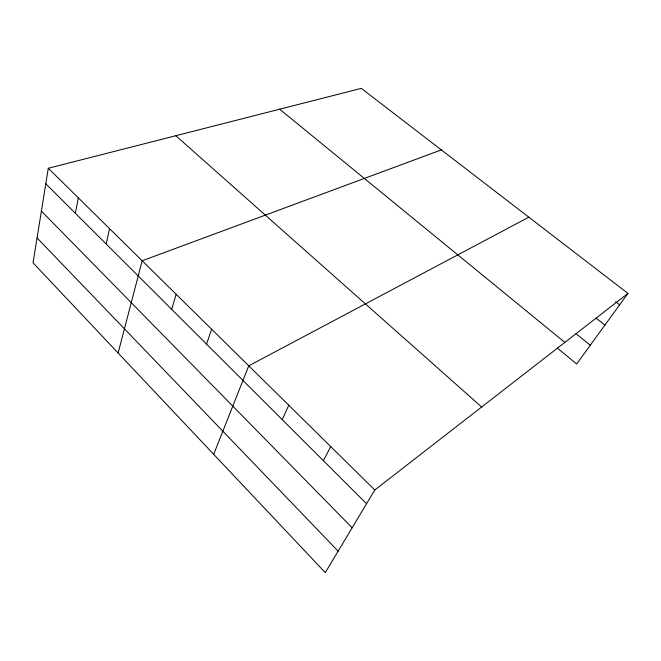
<?xml version="1.0" encoding="UTF-8"?>
<svg xmlns="http://www.w3.org/2000/svg" width="661" height="661" viewBox="0 0 661 661"><rect width="100%" height="100%" fill="white"/><g stroke="black" fill="none" stroke-linecap="round" stroke-linejoin="round"><path stroke-width="0.99" d="M48.294 168.274L33.05 262.822L325.286 572.633L374.787 489.999L627.95 293.401L361.311 88.367L48.294 168.274L374.787 489.999M75.371 213.272L78.32 197.862M106.157 243.975L109.586 228.673M118.129 353.015L142.173 260.781L441.333 149.907M171.645 309.307L176.173 294.285M206.529 344.1L211.66 329.261M213.685 454.322L248.759 365.814L528.833 217.18M282.23 419.619L288.766 405.234M323.378 460.667L330.731 446.58M627.95 293.401L576.665 363.988L557.223 347.975M615.639 301.722L619.646 304.837M596.115 318.148L604.906 325.121M575.946 333.607L590.298 345.216M279.677 109.205L564.841 342.415M175.826 135.72L481.654 407.002M45.799 183.766L366.558 503.74M41.387 211.09L352.156 527.775M37.066 237.943L338.151 551.167"/></g></svg>
